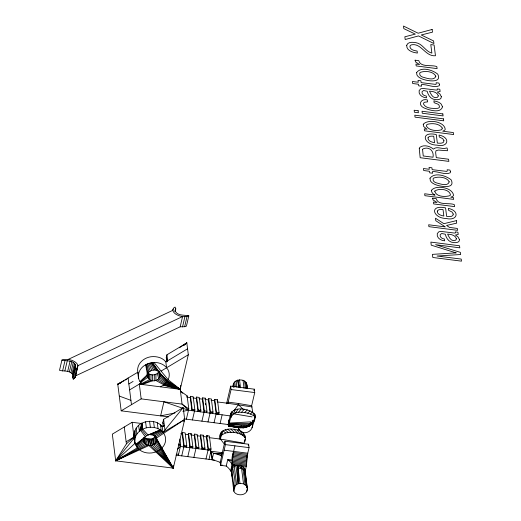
<?xml version="1.0" encoding="UTF-8"?>
<svg xmlns="http://www.w3.org/2000/svg" width="521" height="521" viewBox="0 0 521 521"><rect width="100%" height="100%" fill="white"/><g stroke="black" fill="none" stroke-linecap="round" stroke-linejoin="round"><path stroke-width="0.78" d="M155.929 374.228L155.916 380.506L163.835 384.804L180.201 389.35L182.07 404.107L188.478 410.209L230.158 415.901M150.992 374.69L150.94 380.421L141.94 384.081M246.68 491.492L247.377 488.509L247.026 487.031L246.218 485.702L243.515 483.82L241.23 465.754C244.662 466.712 245.033 470.274 245.45 473.237L247.377 488.509C247.794 497.887 229.995 496.331 234.209 486.822C231.48 473.309 231.168 459.19 234.964 445.852L249.051 447.637L246.635 457.959M147.163 374.547C146.831 378.415 150.549 381.365 154.249 380.844L154.333 374.742M152.646 374.899L152.549 380.818L142.344 384.4L139.296 384.114L129.605 389.91L131.474 404.674M245.13 471.31L246.277 466.406L247.755 453.218L224.121 450.177L220.559 465.325L226.225 466.054L227.169 466.796A21.999 11.553 13.1 0 1 230.679 471.036L231.272 471.101L233.864 491.283C238.39 478.135 228.061 464.458 233.662 451.414M240.617 431.447C245.951 435.25 254.307 430.112 252.092 423.378M141.758 423.521L132.132 422.284L112.328 434.143L115.688 460.825L173.278 468.138L184.695 419.457L183.19 407.591L162.949 432.476L162.194 426.543C157.381 420.668 148.381 419.965 141.842 423.202L141.666 429.753L146.577 435.712L160.09 429.923M173.428 465.715L173.278 468.138L148.928 445.52C145.75 445.24 143.34 442.401 143.529 439.223M254.919 418.454L254.99 414.67C250.34 408.49 232.867 405.442 230.393 414.905L228.139 424.524L228.472 426.132L240.735 427.708L228.628 426.185L229.24 419.828L229.644 423.032L250.66 421.867M228.328 425.631L229.24 419.828L228.745 426.08L229.37 424.205C236.944 423.521 247.104 429.161 253.056 422.166L253.206 420.141M146.577 435.712L144.35 437.92L143.698 440.72L136.281 446.041M246.791 386.452C248.283 377.25 231.142 378.09 233.284 387.188M72.536 377.419L73.103 376.592L72.868 374.612C69.86 370.138 63.966 371.48 59.505 370.327L61.921 360.083C66.375 361.229 72.269 359.894 75.278 364.368L75.512 366.341L74.952 367.175L72.536 377.419L73.272 379.177L75.337 377.197L77.896 365.677L182.571 316.56L184.903 316.69L188.81 315.889L186.42 326.139L184.642 326.706L180.181 326.81L75.48 375.921M75.337 377.197L77.896 365.677A9.293 4.897 13.3 0 0 68.16 359.418L63.705 359.516L61.921 360.083M68.16 359.418L172.835 310.321L173.727 307.931L175.043 307.058L175.779 308.816L175.225 311.18M228.83 425.937L243.73 427.754L240.598 427.78L228.472 426.132L229.24 419.828L228.966 425.618L243.724 427.422L246.602 427.168L243.717 427.832L240.487 427.598M180.774 385.345L180.201 389.35L139.296 384.114L141.165 398.871L121.191 410.828L117.753 384.198L137.726 372.274L138.482 378.2M135.317 437.217L134.796 430.808L134.75 440.584C135.512 425.494 160.181 422.114 165.15 436.305A15.487 12.914 -7.2 0 1 163.503 446.178L161.022 448.933L157.804 451.088L154.06 452.495A15.487 12.914 -7.2 0 1 142.357 451.564C131.852 446.647 130.751 428.249 141.842 423.202L140.663 430.424L145.294 436.702L135.584 444.615M253.056 422.166L254.841 418.155L255.153 416.259M234.209 486.822L235.212 485.52L238.208 483.729L238.058 468.092L238.533 465.403L246.277 466.406M176.046 455.165L178.286 455.452L178.612 454.149L180.689 445.201L179.908 439.047M198.013 411.225L196.306 398.357L196.612 397.08L199.243 397.412L200.898 410.476L200.598 411.759L198.013 411.225L198.267 410.138L196.612 397.08M214.04 422.72L216.449 412.469L214.789 399.405L217.426 399.744L219.08 412.808L218.696 414.436L216.189 413.55L218.827 413.889L216.449 412.469L219.08 412.808M208.98 437.627L220.442 439.092L244.036 443.176C247.618 437.673 243.646 430.307 237.153 429.936C229.227 427.702 218.963 429.03 219.282 439.125M229.37 424.205C229.748 417.041 233.128 411.049 241.405 412.358C246.277 412.476 251.298 413.733 255.199 416.741L254.841 418.155M172.607 310.62L172.979 309.044M174.802 311.623L175.779 308.816M180.181 326.81L182.571 316.56A9.293 4.897 13.1 0 1 172.835 310.321M182.513 326.934L184.903 316.69M184.642 326.706L187.032 316.455M209.012 459.379L210.901 451.245L221.881 452.645L222.031 453.83M222.115 464.993L220.559 465.325L220.188 462.459L219.341 462.062A21.999 11.553 13.1 0 0 212.04 459.763L213.551 453.296L210.517 451.199L210.341 449.597M221.881 452.645L221.699 455.992L220.188 462.459L220.123 461.958M224.121 450.177L225.417 444.608L224.987 441.222L248.621 444.244L249.051 447.637M230.679 471.036L232.19 464.569A21.999 11.553 13.1 0 0 228.68 460.33L227.762 459.6L226.225 466.054M62.566 371.011L64.975 360.76M64.884 370.88L67.3 360.63M67.691 371.297L70.101 361.046M69.391 371.883L71.8 361.639M70.882 372.671L73.292 362.427M72.067 373.603L74.47 363.358M72.868 374.612L75.278 364.368M73.103 376.592L73.656 374.221M74.028 372.645L74.77 369.493M75.141 367.917L75.512 366.341M73.272 379.177L75.688 368.927L74.952 367.175M74.581 378.311L76.997 368.06L77.753 366.953M166.844 362.043L166.277 357.595L166.935 354.794L186.811 342.89L188.315 354.755L180.201 389.35L163.347 385.24L160.396 386.816M163.275 426.419L162.799 422.713L163.594 419.32L183.19 407.591M182.747 393.264L180.416 391.043L187.124 395.862L186.824 397.145L190.25 397.582L191.904 410.646L192.203 409.363L190.549 396.299L193.18 396.637L194.841 409.701L192.438 419.952L183.959 418.864M190.25 397.582L190.549 396.299M183.841 446.901L182.187 433.837L182.487 432.554L185.124 432.892L186.779 445.956L186.479 447.239L184.141 445.618L182.487 432.554M186.375 419.177L188.778 408.926L187.124 395.862M178.286 455.452L181.738 455.868L184.141 445.618L186.779 445.956M188.55 433.329L190.204 446.393L192.536 448.014L192.835 446.731L191.181 433.667L188.55 433.329L188.25 434.612L189.905 447.676M190.927 434.755L191.181 433.667M187.801 456.65L190.204 446.393L192.835 446.731M201.92 421.163L204.024 412.202L202.369 399.132L202.669 397.855L205.307 398.194L206.961 411.251L206.661 412.534M195.961 448.451L194.307 435.387L194.607 434.104L197.244 434.442L198.898 447.506L198.599 448.789L196.267 447.168L194.607 434.104M205.307 398.194L205.007 399.47L208.433 399.913L210.087 412.977L207.983 421.945M204.024 412.202L204.323 410.919L202.669 397.855M193.858 457.431L196.267 447.168L198.898 447.506M208.433 399.913L208.732 398.63L211.363 398.969L213.017 412.026L212.718 413.316M204.961 448.281L202.324 447.949L202.024 449.226L200.37 436.162L200.67 434.885L203.307 435.217L204.961 448.281L204.662 449.564L202.324 447.949L200.67 434.885M203.307 435.217L203.001 436.5L206.427 436.937L208.087 450.001M210.386 411.694L210.087 412.977L213.017 412.026L210.386 411.694L208.732 398.63M216.143 413.752L214.489 400.688L214.789 399.405M217.127 401.027L217.426 399.744M205.977 458.988L208.387 448.724L206.733 435.66L209.364 435.999L211.018 449.056L210.517 451.199M220.103 423.495L222.122 414.872M226.518 403.827L230.666 386.146L254.3 389.174L254.73 392.567L251.643 405.716L252.867 413.062M227.872 403.267L231.096 389.539L230.666 386.146M220.728 432.925L221.138 436.155L221.861 434.879L221.451 431.655L220.442 439.092L224.785 444.66M224.987 441.222L221.64 455.504L220.852 455.595A21.999 11.553 13.1 0 0 213.551 453.296L221.659 453.583M248.263 445.794L248.621 444.244M253.929 390.75L254.3 389.174M206.427 436.937L206.733 435.66L207.918 436.37M254.574 418.194L254.919 416.761M244.942 435.667L244.583 437.073L245.026 436.227M231.923 468.744L231.272 471.101L231.233 468.653L231.923 468.744C233.304 466.588 235.954 465.064 238.533 465.403C240.161 468.197 243.698 468.874 245.098 471.759M252.014 427.761L254.86 418.995C253.571 423.736 248.55 427.298 243.626 426.08M253.395 415.569L254.072 413.277M160.331 430.072L148.101 435.022L142.682 429.102L141.842 423.202L139.374 431.29L138.625 425.357M154.249 380.844L157.44 379.816L164.551 384.166L180.201 389.35L167.332 380.942L158.11 371.141L155.082 370.008L151.722 370.327L148.915 372.001L147.971 373.225L147.313 376.025L140.279 381.958M159.185 370.985C157.42 375.387 150.699 376.279 147.651 372.723M155.564 435.68C153.799 440.082 147.078 440.981 144.03 437.425L144.779 443.358L115.688 460.825L126.414 443.866L134.001 437.047L132.132 422.284M183.75 421.665L184.695 419.457L155.616 436.872L153.076 435.1L149.768 434.677M252.079 416.885L233.486 413.804L235.251 409.773M233.551 489.18L235.212 485.52M233.747 384.127L233.082 385.586L233.291 386.999M244.264 441.385L245.378 439.255L244.929 439.49M235.661 412.99L237.954 409.278M233.831 410.893L238.416 404.628L238.266 403.449L228.133 402.153L228.289 403.339L252.086 406.921M238.364 412.495L240.995 409.141M156.398 437.295C158.189 441.938 153.48 446.334 148.928 445.52L115.688 460.825L134.138 438.109L134.001 437.047L126.147 441.762M250.484 414.052L252.392 411.968M241.405 412.358L244.173 409.369M252.529 422.922L253.838 421.561C251.448 425.286 246.921 428.229 242.363 427.454M244.583 412.586L247.267 409.942M247.677 413.16L250.073 410.828M140.006 381.58L147.423 374.599L145.691 364.843M177.466 449.174L180.416 446.458L210.718 450.339L208.387 448.724L211.018 449.056M145.86 438.819L147.319 445.123L115.688 460.825L134.822 443.514L134.138 438.109M163.347 385.24L166.166 382.72L168.146 379.698A15.487 12.914 -7.2 0 0 168.029 369.799L165.978 366.966A15.487 12.914 -7.2 0 0 155.681 362.492L151.65 362.681L147.762 363.736L144.291 365.586A15.487 12.914 -7.2 0 0 139.608 381.033L142.507 384.524M183.685 345.384L184.935 344.388M135.694 444.836L144.35 437.92M157.44 379.816C160.006 378.409 160.885 375.257 159.973 372.567M135.929 445.325L143.809 439.294M183.659 345.299L186.811 342.89L179.4 347.774M140.644 382.466L147.651 377.406L147.137 373.726M183.6 345.189L186.811 342.89M75.688 368.927L76.997 368.06M184.695 419.457L156.365 438.115L156.697 439.503L173.278 468.138L150.628 445.546L149.026 439.6M251.558 422.127L249.435 423.449L229.54 423.488M166.564 367.78L165.815 361.848L187.56 348.823M139.296 384.114L141.067 383.052M161.067 371.076L188.315 354.755M162.194 426.543L164.349 425.253M129.605 389.91L128.843 383.964L133.083 381.431M249.67 425.253L252.066 423.853L249.513 425.957L247.482 426.745M115.688 460.825L145.906 444.38L144.591 437.933M154.49 435.843L162.187 431.662M121.393 382.401L117.753 384.198L124.037 380.799M125.437 380.043L126.831 379.288M153.076 435.1L161.51 430.932M141.491 383.625L149.527 379.685L149.481 374.124M151.468 434.709L160.859 430.398M117.753 384.198L120.657 382.87M225.534 432.984L221.861 434.879L222.955 430.574L225.534 432.984C232.138 431.798 240.923 432.046 245.274 437.881M249.227 425.976L246.387 426.868L243.685 426.849L241.171 426.041M248.224 426.132L249.67 425.709M226.909 403.514L227.684 403.326M232.19 464.569L235.922 465.65L238.208 483.729L239.986 483.364L243.515 483.82M174.945 412.964L160.618 415.875L163.92 401.782L188.478 410.209L182.904 411.343M228.68 460.33L231.617 460.102M245.209 427.109L246.804 427.005M176.261 454.299L178.612 454.149M229.448 423.879L247.775 424.739L250.184 423.905L252.372 422.231L252.288 420.284M180.8 433.661L182.187 433.837M213.551 453.296L221.484 454.312M232.783 464.66L237.706 465.286L239.986 483.364M231.096 389.539L254.73 392.567M192.881 397.92L196.306 398.357M198.944 398.695L202.369 399.132M211.064 400.245L214.489 400.688M217.303 401.925L228.289 403.339M141.165 398.871L182.07 404.107L188.778 408.926M194.841 409.701L192.203 409.363L194.535 410.984M200.305 409.454L200.598 411.759L198.267 410.138L200.898 410.476M204.323 410.919L206.961 411.251M121.191 410.828L168.667 416.911M192.438 419.952L228.139 424.524M228.472 426.132L240.735 427.708M161.009 425.983L163.412 426.289M185.509 434.26L188.25 434.612M190.881 434.95L194.307 435.387M196.945 435.725L200.37 436.162M143.776 438.044L152.536 439.164M233.434 452.567L247.527 454.371M233.219 453.765L247.306 455.569M233.017 454.996L247.104 456.8M232.828 456.253L246.921 458.057M232.666 457.516L246.759 459.32M232.529 458.78L246.615 460.584M232.412 460.023L246.498 461.827M227.762 459.6L230.542 459.958M232.314 461.241L246.407 463.045M181.738 455.868L214.398 460.069M232.249 462.42L246.335 464.224M232.203 463.54L246.296 465.344M238.058 468.092L241.588 468.542L240.709 465.689M225.417 444.608L234.964 445.852M229.214 424.843L241.028 426.803M238.266 403.449L251.643 405.716M188.81 315.889C184.356 314.723 178.462 316.104 175.466 311.623L175.167 310.047M235.922 465.65L232.314 464.608L234.294 466.386L236.58 484.465M119.322 396.071L130.927 400.362M220.852 455.595L221.699 455.992M198.267 410.138L200.644 411.564M178.892 443.82L180.689 445.201M225.131 429.76L228.237 432.495M227.833 429.265L231.278 432.358M230.875 429.128L234.457 432.586M238.416 404.628L243.528 409.74M178.338 444.328L180.416 446.458M234.053 429.356L237.556 433.159M150.712 439.437L152.295 445.201L173.278 468.138L155.616 436.872M233.486 413.804L231.571 411.668L231.982 414.892L230.849 412.945L231.259 416.162M154.086 362.57L168.146 379.698L180.201 389.35L165.346 383.449L158.723 378.826L157.329 373.388M237.153 429.936L240.357 434.045M165.815 361.848C162.337 357.426 156.274 356.11 150.895 356.748A15.487 12.914 -7.2 0 0 138.299 373.85M152.516 362.642L159.231 372.17M152.282 362.655L158.11 371.141M151.65 362.681L156.697 370.405M239.953 430.821L242.675 435.178M150.947 362.87L155.082 370.008M149.963 363.137L153.389 369.982M162.799 422.713L163.366 423.86M148.869 363.437L151.722 370.327M242.89 432.515L244.356 436.487M166.909 359.08L167.013 360.311M147.762 363.736L150.191 371.017M152.308 438.923L153.819 444.511L173.278 468.138L156.593 440.929L156.202 437.236M146.87 364.212L148.915 372.001M147.371 439.385L148.928 445.52L148.179 439.581M238.631 387.201L237.732 380.141L239.497 387.188M244.74 468.959L247.026 487.031M237.732 380.141L239.328 387.057M158.443 372.281L159.667 377.601L166.166 382.72L180.201 389.35L167.443 380.773L159.986 373.42L160.318 374.807L167.072 381.346L180.201 389.35L166.661 381.965L160.208 376.234L159.328 371.733M146.154 364.596L147.971 373.225M212.34 458.487L210.901 451.245L212.04 459.763M147.521 373.557L148.4 378.656L148.211 373.238M166.277 357.595L166.902 361.515M246.687 486.191L246.915 487.734M231.63 473.902L231.936 476.005L231.207 470.359M134.001 434.651L135.245 443.918M166.753 359.015L166.961 360.454M238.325 426.894L238.618 429.017L239.419 430.346L239.217 428.77M246.733 486.06L246.941 487.656M231.213 470.535L231.936 476.005M238.318 426.692L238.618 429.017L238.318 426.653M246.908 384.928L247.319 388.132M246.557 383.449L247.169 388.256M246.088 382.675L246.804 388.282M245.749 382.114L246.57 388.529M244.551 381.014L245.469 388.236M243.046 380.226L244.062 388.249M239.517 379.776L240.533 387.793M236.111 380.877L236.905 387.155M234.743 381.939L235.342 386.641M233.74 383.241L234.235 387.162M244.629 470.984L246.961 487.695M246.218 485.702L243.939 467.624M245.026 484.608L242.74 466.529M230.542 414.273L230.953 417.484M220.422 434.247L220.826 437.464M205.489 403.313L205.684 404.85M204.466 448.027L204.662 449.564M186.284 445.702L186.479 447.239M166.935 354.794L167.69 360.727M163.594 419.32L164.949 430.014M160.468 424.687L161.217 430.62M157.29 422.726L158.039 428.659M147.743 373.466L148.4 378.656M153.578 421.548L154.327 427.481M153.07 438.578L153.819 444.511L153.708 438.083M149.586 421.228L150.335 427.161M151.546 439.268L152.295 445.201M149.879 439.613L150.628 445.546M145.58 421.795L146.336 427.728M141.842 423.202L142.598 429.135M136.137 428.112L136.893 434.045M128.094 378.038L128.843 383.964M136.567 445.514L136.756 446.998M124.272 426.992L126.414 443.866M136.541 445.462L136.723 446.933L144.03 442.108L143.763 438.311M166.74 359.093L167.007 361.483M254.99 414.67L255.199 416.741M155.616 436.416L156.046 442.303L173.278 468.138L155.102 443.521L154.822 436.982M237.706 465.286L238.208 483.729M406.699 45.275C406.367 50.797 413.081 52.491 417.38 53.057L417.126 51.058C414.488 50.57 410.626 50.075 409.923 46.929L410.125 45.75L411.076 44.93C421.281 42.383 425.084 56.73 435.465 55.747L434.104 45.014L430.789 44.585L431.87 53.129C425.468 51.475 422.726 43.849 416.045 42.702C412.99 42.149 407.91 41.569 406.699 45.275M441.346 96.704C441.521 99.589 437.738 99.954 435.628 99.602C430.926 99.524 428.177 95.395 427.174 91.26L423.56 90.511L422.075 91.703C421.496 94.262 424.074 95.812 426.282 96.014L426.51 97.844C422.765 97.668 418.22 94.907 419.158 90.608L420.753 88.804L422.863 88.44L436.285 90.081L437.373 89.905L437.21 88.922L439.809 89.254L440.121 91.488L437.34 92.054L439.998 94.093L441.346 96.704M459.463 239.673C459.639 242.558 455.849 242.923 453.739 242.571C449.043 242.493 446.289 238.364 445.292 234.229L441.671 233.48L440.186 234.671C439.613 237.231 442.192 238.781 444.393 238.983L444.628 240.813C440.877 240.637 436.337 237.876 437.275 233.577L438.871 231.773L440.974 231.409L454.397 233.05L455.484 232.874L455.328 231.891L457.92 232.223L458.233 234.457L455.452 235.023L458.115 237.062L459.463 239.673M419.262 148.648L420.173 157.713L448.855 161.386L448.574 159.218L436.279 157.642L435.647 152.692L435.927 150.803L438.272 150.055L447.5 150.732L447.161 148.062L446.517 147.984C442.485 149.846 436.917 145.678 433.433 149.13C429.981 146.043 423.703 144.35 419.802 147.384L419.262 148.648M422.583 149.677L423.234 155.968L433.036 157.225C434.26 150.602 428.653 146.141 422.922 148.954L422.583 149.677M416.598 72.569L416.917 74.855A8.818 4.643 13.2 0 0 420.2 78.052C424.4 80.703 442.857 84.324 437.731 74.125C432.495 69.918 421.287 66.284 416.598 72.569M429.988 178.241L430.307 180.526A8.818 4.643 13.2 0 0 433.589 183.724C437.79 186.381 456.246 189.996 451.121 179.804C445.885 175.59 434.67 171.956 429.988 178.241M443.97 140.735C443.996 143.939 439.418 143.145 437.353 143.112L436.272 134.542C419.366 130.921 423.853 145.072 436.898 145.125C448.392 147.951 450.821 137.381 439.06 135.056L439.307 136.99L442.7 138.645L443.97 140.735M453.263 214.085C453.29 217.283 448.711 216.495 446.647 216.456L445.566 207.886C428.659 204.271 433.146 218.423 446.191 218.475C457.685 221.301 460.115 210.731 448.353 208.407L448.601 210.341L451.994 211.995L453.263 214.085M431.564 190.211C431.173 192.496 433.257 194.151 435.055 195.108L424.648 193.773L424.889 195.688L453.667 199.374L453.433 197.557L450.763 197.218L452.801 196.326L453.53 195.421C452.899 187.573 436.012 184.538 431.564 190.211M435.83 76.177C434.384 81.289 426.009 77.955 422.433 77.017A4.884 2.572 13.2 0 1 419.9 74.939L419.705 73.161L420.141 72.445C424.889 70.602 433.277 71.169 435.83 76.177M449.219 181.849C447.773 186.967 439.398 183.626 435.823 182.689A4.884 2.572 13.2 0 1 433.29 180.611L433.088 178.84L433.531 178.117C438.278 176.274 446.666 176.84 449.219 181.849M442.531 106.792C440.564 113.949 428.672 109.885 423.925 107.88C417.314 104.871 421.053 98.013 427.409 99.947L427.656 101.862L424.543 102.246L423.69 102.937L423.521 104.083C425.989 108.778 433.023 108.544 437.653 108.316A4.402 2.318 13.2 0 0 439.463 106.981L439.034 105.118L437.92 104.148L434.136 102.689L433.895 100.781L437.568 101.81A7.333 3.862 13.2 0 1 441.111 104.005L442.531 106.792M415.094 60.195L415.595 61.966L419.561 64.532L415.953 64.07L416.188 65.933L437.099 68.616L436.845 66.649C432.143 64.454 420.414 67.802 418.806 60.67L415.094 60.195M432.58 198.195L433.081 199.966L437.047 202.532L433.439 202.07L433.674 203.932L454.579 206.616L454.332 204.649C449.63 202.454 437.9 205.802 436.292 198.67L432.58 198.195M423.247 124.259L423.651 126.486L427.031 129.254L424.263 128.895L424.504 130.81L453.654 134.542L453.4 132.575L442.726 131.207L444.589 130.296L445.234 129.397C444.621 121.4 427.845 118.84 423.247 124.259M428.008 137.804C427.689 141.152 432.065 142.174 434.56 142.702L433.733 136.202C431.844 136.209 428.998 135.721 428.008 137.804M437.295 211.155C436.976 214.502 441.359 215.518 443.853 216.046L443.026 209.546C441.137 209.553 438.291 209.071 437.295 211.155M434.742 191.155C436.11 196.931 445.292 197.153 449.936 195.622L450.483 194.893C449.623 189.051 438.558 187.977 434.742 191.155M442.309 128.081L441.717 129.69C436.911 131.272 429.109 130.771 426.341 126.036L426.986 124.434C431.779 122.969 439.483 123.314 442.309 128.081M439.45 84.61L439.281 85.724C433.934 88.375 427.064 84.037 421.378 84.617L421.58 86.199L418.708 85.835L418.506 84.252L412.671 83.503L412.417 81.517L418.259 82.259L418.018 80.397L420.89 80.762L421.124 82.631L435.673 84.389L436.188 84.148L436.155 82.715L438.929 83.073L439.45 84.61M450.476 171.63L450.307 172.744C444.96 175.395 438.089 171.057 432.404 171.637L432.606 173.219L429.734 172.855L429.532 171.272L423.697 170.523L423.443 168.537L429.284 169.279L429.043 167.417L431.916 167.782L432.15 169.651L446.699 171.409L447.213 171.168L447.181 169.735L449.955 170.093L450.476 171.63M438.304 95.864L437.614 97.225C432.958 99.185 431.062 94.314 429.486 91.149C432.788 91.383 437.353 92.035 438.304 95.864M456.416 238.833L455.725 240.194C451.069 242.154 449.174 237.283 447.598 234.118C450.906 234.352 455.465 235.004 456.416 238.833M432.137 29.463L418.148 33.227L403.488 26.05L403.821 28.635L415.302 34.106L404.85 36.796L405.195 39.518L418.493 35.923L433.921 43.549L433.589 40.925L421.235 34.972L432.476 32.159L432.137 29.463M456.357 220.637L443.879 223.691L435.484 218.208L435.797 220.722L445.325 226.902L428.666 224.772L428.907 226.661L457.588 230.334L457.347 228.445L449.499 227.436L446.595 225.443L456.676 223.144L456.357 220.637M456.083 252.867L432.417 254.365L432.814 257.478L461.495 261.151L461.228 259.08L437.047 256.032L460.655 254.522L460.382 252.372L435.608 244.701L459.809 247.84L459.542 245.775L430.867 242.102L431.258 245.183L456.083 252.867M418.142 110.752L414.156 110.244L414.41 112.243L418.396 112.751L418.142 110.752M442.837 113.917L422.023 111.247L422.277 113.246L443.091 115.909L442.837 113.917M443.462 118.86L414.788 115.187L415.035 117.153L443.71 120.826L443.462 118.86"/></g></svg>
